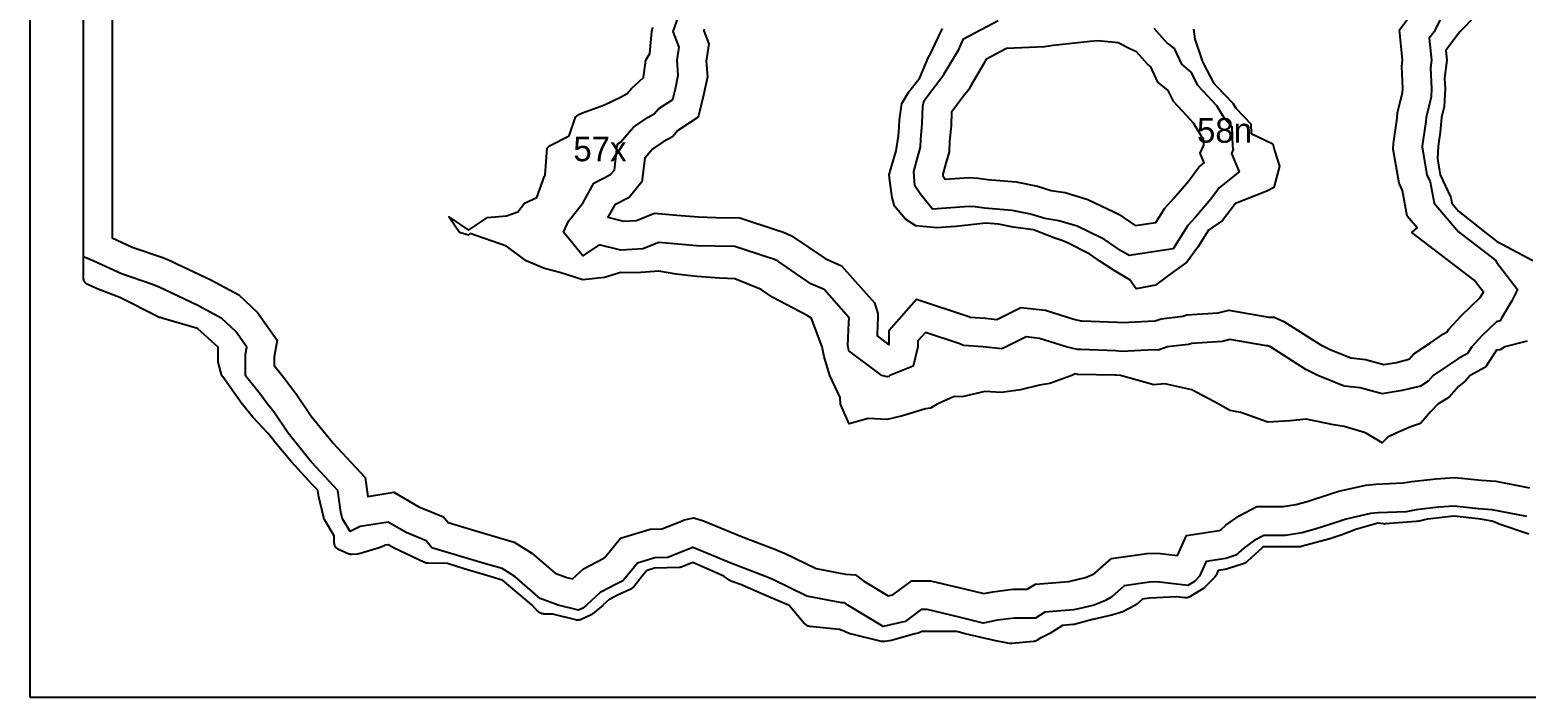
# Model space of a CAD drawing. Header units: millimetres. Extents: x 0 to 600, y 0 to 900.
# Drawn here: x 0 to 364, y 0 to 162.3 of the extents above; entities that cross this region are included whole.
import ezdxf
from ezdxf.enums import TextEntityAlignment as Align

# ---------------------------------------------------------------- set-up
doc = ezdxf.new("R2010")
doc.units = ezdxf.units.MM
for name, color, linetype in [('CORTE', 1, 'Continuous'), ('GRABADO', 5, 'Continuous'), ('HOJA', 8, 'Continuous')]:
    doc.layers.add(name, color=color, linetype=linetype)

msp = doc.modelspace()

# ---------------------------------------------------------------- linework, layer by layer
at = {"layer": 'CORTE'}
for points in [[(364.59, 39.64), (357.2, 42.19), (357.06, 42.24), (355.74, 42.81), (355.69, 42.83), (355.64, 42.84), (352.96, 43.29), (352.91, 43.29), (346.49, 44.01), (346.45, 44.01), (346.42, 44.01), (345.61, 43.95), (345.57, 43.95), (340.03, 43.3), (339.93, 43.28), (337.92, 42.83), (337.77, 42.8), (337.27, 42.73), (337.14, 42.71), (329.76, 42.12), (329.52, 42.11), (329.28, 42.14), (327.97, 42.35), (327.94, 42.35), (327.91, 42.34), (322.24, 40.66), (322.17, 40.64), (318.75, 39.34), (318.65, 39.3), (315.95, 38.44), (315.87, 38.41), (309.53, 36.68), (309.33, 36.63), (309.23, 36.61), (309.06, 36.59), (308.9, 36.59), (300.2, 36.59), (300.17, 36.59), (300.14, 36.57), (300.04, 36.52), (299.93, 36.45), (299.82, 36.37), (299.72, 36.3), (296.12, 32.97), (295.95, 32.83), (295.77, 32.71), (295.57, 32.61), (295.37, 32.53), (291.06, 31.13), (290.91, 31.09), (290.75, 31.06), (289.05, 30.79), (289.04, 30.79), (289.04, 30.78), (288.55, 29.7), (288.44, 29.5), (288.31, 29.31), (288.16, 29.13), (285.76, 26.63), (285.63, 26.51), (285.49, 26.39), (285.34, 26.3), (282.25, 24.44), (282.08, 24.34), (281.9, 24.27), (281.72, 24.21), (281.53, 24.17), (281.34, 24.15), (281.15, 24.14), (280.95, 24.16), (278.98, 24.4), (278.94, 24.4), (278.9, 24.4), (272.42, 24.04), (272.34, 24.03), (270.57, 23.79), (270.55, 23.78), (270.53, 23.76), (269.15, 22.56), (269.02, 22.45), (268.89, 22.36), (268.74, 22.28), (265.67, 20.7), (265.49, 20.62), (265.31, 20.55), (263.19, 19.94), (263.07, 19.91), (258.55, 18.87), (258.52, 18.86), (254.04, 17.68), (253.86, 17.64), (253.68, 17.62), (251.22, 17.43), (251.19, 17.43), (251.17, 17.41), (248.08, 15.47), (247.91, 15.37), (246.01, 14.42), (245.94, 14.38), (245.02, 13.81), (244.86, 13.72), (244.69, 13.64), (244.51, 13.58), (244.32, 13.54), (244.14, 13.51), (238.83, 13.01), (238.64, 13), (238.45, 13.01), (238.26, 13.04), (235.35, 13.61), (235.28, 13.62), (227.52, 15.41), (227.49, 15.41), (226.06, 15.77), (226.05, 15.77), (225.42, 15.92), (225.37, 15.93), (225.32, 15.93), (216.86, 15.93), (216.83, 15.93), (216.7, 15.84), (216.7, 15.84), (216.66, 15.82), (216.66, 15.82), (216.47, 15.72), (216.27, 15.64), (216.07, 15.58), (215.31, 15.42), (215.25, 15.4), (209.79, 13.84), (209.58, 13.8), (207.96, 13.52), (207.75, 13.5), (207.55, 13.49), (207.34, 13.51), (207.14, 13.55), (199.59, 15.37), (199.42, 15.42), (199.25, 15.48), (198.28, 15.91), (198.24, 15.93), (196.9, 16.45), (196.86, 16.47), (196.83, 16.47), (189.81, 17.14), (189.62, 17.17), (189.43, 17.22), (189.24, 17.28), (189.06, 17.36), (188.89, 17.46), (188.73, 17.58), (188.59, 17.71), (188.45, 17.85), (184.6, 22.37), (184.58, 22.39), (184.55, 22.4), (179.76, 24.35), (179.71, 24.38), (173.39, 27.17), (173.34, 27.19), (170.71, 28.16), (170.56, 28.22), (170.4, 28.3), (170.26, 28.39), (168.9, 29.34), (168.86, 29.36), (168.83, 29.38), (161.26, 32.73), (161.24, 32.73), (161.22, 32.73), (158.67, 31.69), (158.5, 31.63), (158.32, 31.59), (158.14, 31.56), (157.96, 31.54), (152.03, 31.38), (152, 31.38), (151.96, 31.37), (150.13, 30.81), (150.11, 30.8), (150.09, 30.78), (148.94, 29.38), (146.89, 26.85), (146.77, 26.72), (146.63, 26.59), (146.48, 26.47), (146.33, 26.37), (146.16, 26.29), (142.78, 24.73), (142.73, 24.71), (140.98, 23.77), (140.95, 23.76), (140.93, 23.74), (139.48, 22.42), (139.42, 22.37), (136.84, 20.22), (136.69, 20.11), (136.54, 20.01), (136.37, 19.93), (134.11, 18.9), (133.93, 18.83), (133.75, 18.77), (133.56, 18.74), (133.36, 18.72), (133.17, 18.72), (132.98, 18.74), (132.79, 18.78), (127.2, 20.14), (127.16, 20.14), (127.11, 20.15), (125.03, 20.2), (124.83, 20.22), (124.63, 20.25), (124.43, 20.31), (124.24, 20.38), (124.06, 20.48), (123.89, 20.59), (123.73, 20.72), (123.58, 20.86), (122.21, 22.35), (122.12, 22.44), (114.93, 28.43), (114.9, 28.45), (114.87, 28.46), (111.96, 29.36), (105.66, 31.23), (105.66, 31.23), (101.54, 32.47), (101.51, 32.48), (101.47, 32.48), (96.84, 32.57), (96.62, 32.58), (96.41, 32.62), (96.21, 32.68), (96.01, 32.76), (88.48, 36.29), (88.33, 36.37), (87.16, 37.05), (87.14, 37.06), (87.12, 37.05), (86.4, 36.94), (86.37, 36.94), (86.33, 36.92), (85.22, 36.39), (85.07, 36.33), (84.92, 36.28), (80.1, 34.88), (79.9, 34.83), (79.7, 34.81), (78.39, 34.7), (78.19, 34.7), (78, 34.71), (77.8, 34.74), (77.61, 34.8), (77.42, 34.87), (75.25, 35.81), (75.07, 35.9), (74.91, 36), (74.75, 36.12), (74.61, 36.26), (74.48, 36.41), (74.36, 36.56), (74.26, 36.73), (74.18, 36.91), (74.11, 37.1), (74.06, 37.29), (74.04, 37.49), (74.03, 37.68), (74.03, 39.21), (74.03, 39.23), (74.01, 39.25), (71.7, 43.06), (71.6, 43.25), (71.52, 43.45), (71.46, 43.65), (70.2, 49.01), (70.17, 49.2), (70.02, 50.27), (70.02, 50.3), (70, 50.32), (68.59, 51.83), (68.58, 51.84), (63.62, 57.22), (63.55, 57.3), (59.33, 62.36), (59.31, 62.39), (57.85, 64.2), (57.8, 64.26), (54.29, 68), (54.19, 68.11), (51.73, 71.16), (51.66, 71.25), (50.06, 73.45), (50.05, 73.47), (46.92, 77.9), (46.8, 78.1), (46.7, 78.31), (46.62, 78.52), (45.89, 81.12), (45.85, 81.3), (45.83, 81.48), (45.82, 81.67), (45.82, 85.14), (45.82, 85.16), (45.81, 85.17), (40.84, 89.63), (40.82, 89.64), (40.79, 89.65), (32.41, 92.08), (32.36, 92.1), (31.66, 92.32), (31.48, 92.39), (30.81, 92.68), (30.7, 92.73), (22.35, 96.99), (22.26, 97.03), (17.03, 99.05), (16.95, 99.08), (14.23, 100.26), (14.05, 100.35), (13.88, 100.45), (13.73, 100.57), (13.58, 100.7), (13.45, 100.85), (13.33, 101.01), (13.23, 101.18), (13.15, 101.36), (13.09, 101.55), (13.04, 101.74), (13.01, 101.93), (13, 102.13), (13, 627.9)], [(20, 614.41), (20, 111.7), (24.89, 109.48), (32.32, 106.93), (34.41, 106.04), (35.77, 105.41), (43.98, 101.53), (50.84, 97.83), (55.37, 93.6), (60.12, 86.84), (59.44, 82.81), (59.44, 80.66), (61.69, 77.85), (63.43, 75.46), (64.95, 73.57), (68.45, 68.38), (73.5, 62.07), (73.66, 61.87), (73.71, 61.82), (81.55, 53.46), (82.18, 48.84), (88.51, 49.82), (94.6, 46.3), (100.6, 43.82), (101.78, 42.44), (107.67, 40.67), (112.81, 39.14), (117.78, 37.71), (122.11, 35.02), (127.78, 30.12), (130.57, 29.09), (131.98, 28.75), (134.69, 31.2), (134.69, 31.2), (139.64, 33.83), (139.85, 33.93), (143.68, 38.64), (150.86, 40.83), (153.7, 40.91), (158.47, 42.84), (159.14, 43.1), (161.5, 43.65), (163.86, 42.92), (173.07, 39.1), (181.63, 35.83), (182.47, 35.46), (183.59, 35), (191.23, 31.27), (198.4, 29.9), (200.79, 29.75), (202.86, 28.2), (208.76, 24.64), (209.94, 24.9), (214.54, 28.28), (219.08, 28.28), (227.69, 26.25), (232.03, 25.18), (234.22, 25.62), (239.09, 26.22), (242.59, 26.22), (244.64, 27.51), (252.7, 28.12), (253.36, 28.29), (256.75, 29.07), (258.51, 29.81), (259.05, 30.12), (263.14, 33.71), (271.7, 34.9), (274.35, 35.05), (279.15, 34.47), (281.33, 39.29), (289.27, 40.54), (289.73, 40.69), (290.93, 41.79), (294.18, 44.09), (298.45, 46.33), (304.86, 46.33), (307.94, 46.83), (310.66, 47.58), (316.38, 49.41), (316.89, 49.61), (318.44, 50.07), (324.98, 51.57), (327.43, 51.83), (334.05, 52.09), (336.2, 52.46), (341.99, 53.14), (346.6, 53.46), (353.02, 52.75), (356.6, 52.52), (364.78, 50.94)], [(164.05, 162.49), (163.91, 162.09), (165.17, 158.92), (164.48, 154.68), (164.79, 150.93), (163.89, 146.46), (162.53, 141.07), (157.6, 137.81), (156.31, 136.34), (154.02, 135.1), (151.56, 133.42), (149.55, 131.09), (148.88, 125.38), (145.76, 121.57), (142.28, 119.79), (140.6, 116.74), (144.41, 115.78), (147.57, 115.94), (151.95, 117.75), (157.34, 117.22), (162.6, 116.81), (166.86, 116.71), (172.69, 116.58), (181.78, 113.61), (183.29, 113.12), (185.25, 112.23), (193.42, 106.7), (197.42, 104.91), (205.42, 95.92), (206.27, 93.35), (206.27, 92.01), (206.21, 90.8), (206.07, 87.86), (208.93, 85.7), (209.01, 86.06), (209.01, 89.29), (215.66, 96.81), (228.42, 92.56), (228.72, 92.44), (232.48, 92.15), (235.24, 91.87), (241.08, 94.78), (247.03, 94.17), (253.91, 91.95), (255.66, 91.58), (255.89, 91.58), (264.56, 91.19), (265.67, 91.1), (273.62, 91.53), (273.69, 91.52), (275.16, 92.04), (280.45, 92.67), (281.42, 92.96), (289.02, 93.5), (291.68, 94.13), (301.4, 92.45), (302.64, 92.45), (305.05, 91.38), (313.86, 85.82), (316.27, 84.58), (321.36, 82.5), (324.88, 82.16), (329.33, 80.93), (332.39, 81.43), (335.46, 82.2), (335.51, 82.23), (336.67, 83.55), (340.7, 86.21), (343.83, 88.36), (344.76, 88.87), (345.18, 89.52), (348.2, 92.79), (352.82, 97.23), (353.58, 98.49), (351.35, 101.41), (336.14, 113.07), (337.48, 114.14), (335.02, 117.02), (333.87, 123.22), (333.04, 125), (331.62, 133.32), (331.67, 134.68), (332.57, 140.88), (332.68, 142.15), (333.9, 147.1), (333.95, 148.04), (333.71, 153.38), (333.91, 155.02), (333.16, 162.3), (335.57, 165.55)], [(351.65, 165.72), (347.81, 161.88), (347.71, 161.75), (347.53, 161.46), (344.43, 157.28), (344.67, 154.96), (344.14, 150.55), (344.26, 147.99), (343.99, 143.68), (343.34, 141.01), (343.03, 137.44), (342.53, 134.04), (342.41, 130.95), (343.07, 127.1), (345.64, 121.56), (345.9, 120.14), (347.52, 118.25), (353.8, 113.2), (356.77, 110.92), (365.57, 106.22)], [(364.21, 86.57), (358.8, 85.18), (357.68, 84.48), (356.77, 84.39), (354.09, 80.25), (350.39, 78.22), (349.25, 76.93), (347.52, 75.55), (345.25, 72.96), (342.52, 71.25), (340.68, 69.44), (338.25, 66.54), (336.11, 65.87), (332.55, 64.27), (330.32, 63.27), (328.96, 61.82), (324.86, 64.27), (319.67, 65.83), (317.08, 66.22), (310.42, 67.59), (306.55, 67.19), (301.15, 66.85), (294.56, 69.22), (291.88, 69.72), (289.19, 71.25), (282.62, 74.75), (276.06, 76.19), (273.37, 76.01), (265.26, 78.21), (264.12, 78.3), (263.98, 78.31), (254.85, 78.52), (254.3, 78.63), (253.44, 78.21), (248.13, 76.32), (245.62, 75.86), (240.98, 74.73), (236.34, 74.1), (232.25, 74.32), (227.09, 73.16), (224.66, 73.07), (220.66, 71.25), (219.08, 70.31), (217.83, 70.11), (212.3, 68.44), (208.56, 67.57), (203.9, 67.78), (199.25, 66.52), (197.14, 71.3), (197.07, 72.91), (194.6, 78.26), (193.24, 82.77), (192.73, 85.23), (190.1, 92.11), (190.11, 92.19), (189.99, 92.29), (189.05, 92.87), (180.74, 97.22), (177.85, 99.13), (171.5, 101.79), (167.83, 101.89), (162.25, 102.35), (157.2, 102.92), (152.99, 103.66), (147.52, 103.24), (143.74, 103.33), (139.79, 102.1), (134.47, 101.51), (128.88, 103.31), (125.19, 104.25), (120.75, 106.1), (115.92, 109.74), (107.11, 112.75), (106.71, 112.38), (104.49, 113.07), (101.89, 116.81), (101.9, 116.82), (106.69, 113.56), (111.3, 116.69), (115.94, 117.11), (118.69, 118.08), (120.29, 120.17), (123.3, 121.55), (125.14, 126.72), (125.3, 127.01), (125.37, 127.1), (125.82, 133.57), (126.37, 134.11), (131.19, 136.53), (132.73, 141.06), (133.52, 141.77), (134.45, 142.17), (139.75, 144.07), (143.7, 145.96), (145.3, 146.83), (146.36, 148.04), (149.27, 150.77), (149.8, 154.99), (150.83, 156.56), (151.31, 161.94), (151.52, 163)], [(283.01, 162.49), (283.38, 160.03), (285.19, 154.81), (285.25, 154.68), (285.32, 154.37), (287.92, 149.45), (288.75, 148.54), (292.58, 144.49), (293.32, 143.25), (296.98, 139.47), (297.04, 137.1), (302.31, 134.62), (302.77, 132.95), (303.94, 129.17), (302.55, 123.95), (300.89, 123.05), (293.26, 120.12), (290.1, 115.92), (290.1, 115.92), (286.69, 113.6), (284.07, 109.45), (281.42, 105.78), (277.37, 102.87), (273.82, 100.25), (269.14, 99.32), (267.58, 101.5), (263.71, 103.77), (260.3, 106.09), (257.85, 107.77), (252.23, 110.57), (251.27, 111.03), (249.28, 111.64), (244.12, 113.72), (239.18, 114.34), (235.61, 115.06), (232.51, 115.33), (225.2, 114.5), (220.59, 114.14), (215.47, 114.66), (212.98, 116.3), (210.34, 119.46), (209.76, 121.51), (209.16, 125.57), (209.04, 127.06), (209.44, 128.49), (210.72, 132.93), (211.28, 136.56), (211.48, 138.65), (211.54, 140.43), (212.1, 144.38), (213.77, 147.22), (216.5, 150.64), (218.54, 155.54), (219.19, 156.64), (220.19, 158.96), (222, 162.65)]]:
    msp.add_lwpolyline(points, dxfattribs=at)
msp.add_lwpolyline([(285.11, 136.32), (283.07, 139.67), (281.33, 141.51), (278.29, 144.85), (276.86, 147.55), (274.38, 149.62), (272.67, 153.37), (271.87, 153.99), (269.2, 156.97), (267.73, 157.61), (264.73, 159.19), (259.8, 159.64), (257.93, 159.53), (248.93, 158.52), (246.84, 158.2), (237.6, 157.78), (232.52, 155.09), (232.22, 154.4), (228.7, 148.49), (228.44, 147.87), (227.11, 146.2), (224.16, 142.31), (224.06, 138.99), (223.69, 135.25), (223.58, 132.67), (222.83, 129.89), (222.06, 127.2), (222.1, 126.73), (222.22, 126.54), (222.67, 125.98), (228.5, 126.41), (230.67, 126.22), (232.93, 125.95), (239.95, 125.35), (245.13, 124.31), (248.44, 123.29), (251.83, 122.75), (257.32, 121.09), (263.68, 118.04), (264.98, 117.39), (268.87, 114.74), (273.9, 115.5), (276.07, 118.96), (278.25, 121.4), (281.82, 125.55), (284.36, 128.9), (285.67, 129.95), (284.68, 132.34), (285.53, 134.31), (285.49, 135.92), (285.11, 136.32)], close=True, dxfattribs=at)
at = {"layer": 'GRABADO'}
for points in [[(364.11, 43.94), (355.71, 45.56), (352.41, 45.78), (346.45, 46.44), (342.64, 46.17), (337.21, 45.53), (334.78, 45.11), (327.94, 44.85), (326.14, 44.65), (320.22, 43.29), (319.13, 42.97), (318.7, 42.81), (312.66, 40.87), (309.43, 39.98), (305.43, 39.33), (300.17, 39.33), (297.84, 38.1), (295.34, 36.34), (293.35, 34.51), (290.91, 33.71), (286.15, 32.96), (284.53, 29.38), (283.33, 28.13), (281.65, 27.12), (274.12, 28.03), (272.38, 27.93), (266.18, 27.07), (263.15, 24.41), (261.63, 23.53), (258.9, 22.38), (255.04, 21.5), (253.86, 21.19), (246.9, 20.66), (244.61, 19.22), (239.53, 19.22), (235.34, 18.7), (231.87, 18.01), (226.05, 19.45), (218.27, 21.28), (216.83, 21.28), (212.89, 18.38), (207.53, 17.2), (198.93, 22.39), (198.26, 22.9), (197.53, 22.94), (189, 24.57), (180.73, 28.61), (179.74, 29.01), (178.96, 29.36), (170.48, 32.6), (161.48, 36.33), (161.24, 36.4), (161.18, 36.39), (161.02, 36.33), (155.15, 33.95), (152, 33.86), (147.77, 32.57), (145.17, 29.38), (144.25, 28.25), (142.76, 27.56), (138.74, 25.42), (135.4, 22.4), (134.49, 21.64), (133.47, 21.18), (128.53, 22.38), (124.16, 23.99), (117.94, 29.36), (114.91, 31.25), (110.85, 32.42), (105.66, 33.97), (97.8, 36.33), (96.38, 37.99), (91.5, 40.01), (87.15, 42.52), (80.34, 41.47), (77.87, 40.3), (76.02, 43.34), (75.63, 45), (74.92, 50.3), (68.58, 57.05), (68.39, 57.26), (68.07, 57.64), (62.8, 64.23), (59.32, 69.41), (57.87, 71.2), (56.13, 73.6), (52.44, 78.19), (52.44, 83.4), (52.74, 85.17), (50.06, 88.98), (46.72, 92.1), (40.82, 95.28), (32.81, 99.06), (31.57, 99.64), (29.8, 100.39), (22.31, 102.97), (15.53, 106.03), (13, 107.15), (13, 629.41)], [(343.18, 165.15), (341.56, 161.89), (340.4, 160.32), (340.95, 154.96), (340.73, 153.12), (340.96, 147.99), (340.85, 146.05), (339.61, 141.01), (339.53, 140.07), (338.65, 134.04), (338.64, 133.78), (339.78, 127.1), (340.59, 125.36), (341.56, 120.14), (347.5, 113.18), (347.5, 113.18), (356.59, 106.22), (356.79, 105.82), (361.84, 99.2), (360.48, 96.38), (357.95, 92.19), (357.61, 91.53), (356.76, 91.31), (353.21, 87.89), (350.73, 85.21), (349.67, 83.58), (347.51, 82.39), (344.61, 80.4), (341.31, 78.23), (340.1, 76.84), (338.24, 75.68), (333.81, 74.56), (328.94, 73.78), (323.6, 75.25), (319.67, 75.63), (313.33, 78.21), (310.39, 79.73), (301.74, 85.19), (301.15, 85.45), (300.8, 85.45), (291.9, 86.99), (290.09, 86.55), (282.66, 86.03), (281.84, 85.79), (276.76, 85.18), (274.46, 84.37), (273.38, 84.5), (265.57, 84.09), (264.12, 84.21), (255.65, 84.58), (254.85, 84.6), (252.1, 85.18), (245.58, 87.28), (242.38, 87.61), (237.51, 85.19), (236.76, 84.89), (236.35, 84.72), (231.86, 85.18), (227.06, 85.54), (225.96, 86.01), (217.84, 88.71), (216.01, 86.64), (216.01, 85.25), (214.89, 80.48), (209.16, 78.22), (208.9, 77.98), (208.56, 77.91), (207.24, 78.21), (199.23, 84.24), (199.02, 85.23), (198.94, 85.45), (199.22, 91.15), (199.27, 92.19), (199.27, 92.21), (199.23, 92.34), (193.19, 99.13), (190, 100.56), (181.82, 106.1), (180.75, 106.59), (179.6, 106.96), (171.5, 109.61), (166.7, 109.71), (162.25, 109.82), (156.73, 110.25), (153.01, 110.61), (149.13, 109.02), (143.73, 108.74), (138.48, 110.05), (134.46, 107.37), (129.77, 113.13), (131, 115.75), (134.42, 120.06), (134.46, 120.1), (134.46, 120.13), (137.19, 125.05), (141.27, 127.14), (142.17, 128.23), (142.85, 134.07), (143.03, 134.58), (143.68, 135.01), (146.86, 138.68), (150.37, 141.08), (151.87, 141.89), (151.87, 141.89), (152.94, 143.13), (156.41, 145.42), (157.07, 148.01), (157.73, 151.34), (157.44, 154.96), (157.95, 158.13), (156.44, 161.93), (157.65, 165.38)], [(273.39, 162.78), (276.67, 159.13), (278.32, 157.83), (280.09, 153.97), (282.4, 152.05), (284.06, 148.91), (286.47, 146.27), (288.67, 143.93), (290.69, 140.62), (292.41, 138.82), (292.54, 134.03), (292.67, 133.19), (292.28, 132.28), (294.15, 127.76), (289.41, 123.98), (287.27, 121.15), (283.52, 116.79), (281.69, 114.74), (278.11, 109.06), (267.41, 107.43), (267.41, 107.43), (265.31, 108.69), (261.43, 111.35), (260.61, 111.75), (254.78, 114.54), (250.26, 115.91), (246.85, 116.45), (243.4, 117.51), (238.96, 118.41), (232.22, 118.99), (229.95, 119.26), (228.45, 119.39), (219.54, 118.73), (216.54, 122.44), (215.27, 124.41), (214.98, 127.89), (216.08, 131.78), (216.62, 133.76), (216.71, 135.74), (217.07, 139.44), (217.2, 143.75), (217.52, 145.15), (221.59, 150.5), (222.35, 151.46), (222.43, 151.64), (225.97, 157.59), (227.07, 160.13), (235.51, 164.59)]]:
    msp.add_lwpolyline(points, dxfattribs=at)
at = {"layer": 'HOJA'}
msp.add_lwpolyline([(0, 0), (600, 0), (600, 900), (0, 900)], close=True, dxfattribs=at)

# ---------------------------------------------------------------- texts
at = {"layer": 'GRABADO'}
for s, p in [('58n', (290.59, 137.87)), ('57x', (138.66, 133.37))]:
    msp.add_text(s, height=6, dxfattribs=at).set_placement(p, align=Align.MIDDLE_CENTER)

doc.saveas('drawing.dxf')
